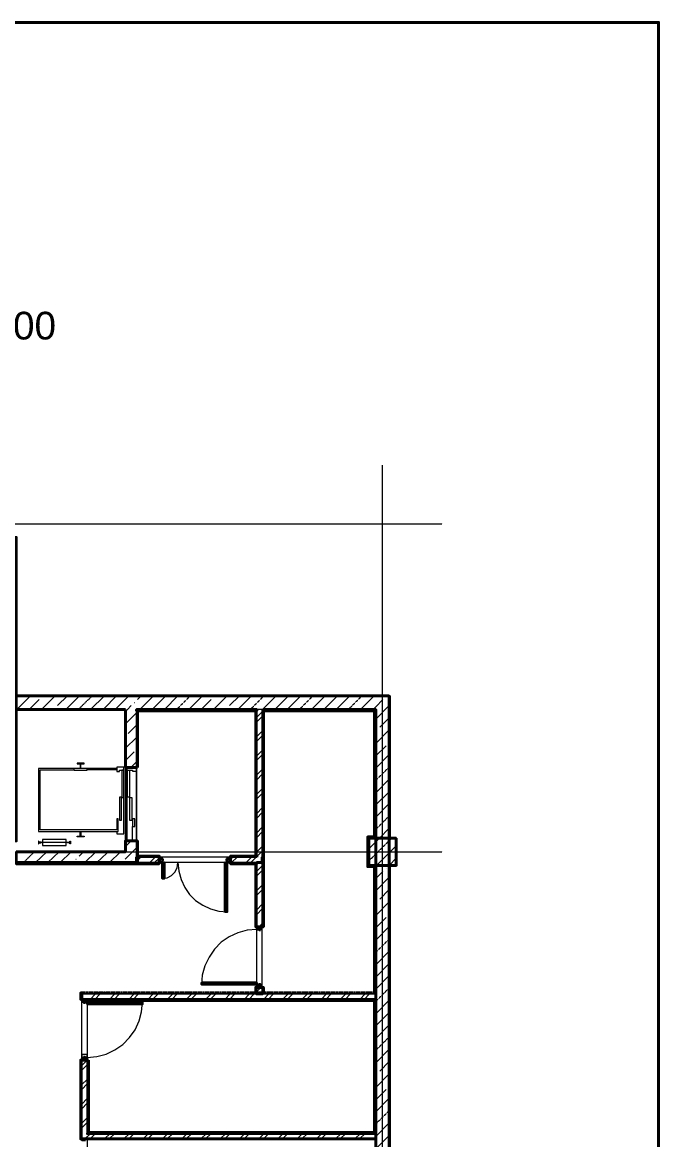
# Model space of a CAD drawing. Header units: millimetres. Extents: x -83618 to -12593, y -3271 to 55593.
# Drawn here: x -35859 to -24218, y 35159 to 55593 of the extents above; entities that cross this region are included whole.
import ezdxf

# ---------------------------------------------------------------- set-up
doc = ezdxf.new("R2010")
doc.units = ezdxf.units.MM
doc.linetypes.add('PDF_IMPORT', pattern=[1, 0.8, -0.2])
doc.layers.add('PDF _Геометрия', color=7, linetype='Continuous')
doc.layers.add('PDF _Текст', color=7, linetype='Continuous')
doc.layers.add('printme', color=5, linetype='Continuous', lineweight=40, plot=False)
doc.styles.add('PDF Arial', font='arial.ttf')

msp = doc.modelspace()

# ---------------------------------------------------------------- linework, layer by layer
at = {"layer": 'PDF _Геометрия', "linetype": 'PDF_IMPORT', "lineweight": 9, "ltscale": 0.786667}
msp.add_lwpolyline([(-29268.23496, 17656.98676), (-29268.23496, 47496.07923)], dxfattribs=at)
at = {"layer": 'PDF _Геометрия', "linetype": 'PDF_IMPORT', "lineweight": 9, "ltscale": 0.833333}
for points in [[(-55940.07311, 46424.80204), (-28175.78628, 46424.80204)], [(-55940.07311, 40424.80288), (-28175.78628, 40424.80288)]]:
    msp.add_lwpolyline(points, dxfattribs=at)
at = {"layer": 'PDF _Геометрия', "lineweight": 40}
for points in [[(-29145.44034, 43274.48491), (-29395.26387, 43274.48491), (-33769.2929, 43274.48491), (-36170.13942, 43274.48491), (-36170.13942, 43024.66137), (-36170.13942, 40623.81485), (-35971.12745, 40623.81485), (-35971.12745, 40644.98634), (-35971.12745, 46174.9785), (-36220.95098, 46174.9785), (-36242.12247, 46174.9785), (-36419.96295, 46174.9785), (-36419.96295, 46373.99047)], [(-35971.12745, 43024.66137), (-33972.53916, 43024.66137)], [(-33972.53916, 43024.66137), (-33972.53916, 41966.08707)], [(-33752.35571, 43003.48989), (-33769.2929, 43003.48989)], [(-33769.2929, 43003.48989), (-31588.62983, 43003.48989), (-31588.62983, 40344.35124), (-31571.69264, 40344.35124), (-32050.16823, 40344.35124), (-32050.16823, 40323.17975), (-32050.16823, 40225.79091), (-32050.16823, 40204.61943), (-31571.69264, 40204.61943), (-31571.69264, 40225.79091), (-31470.06951, 40225.79091), (-31448.89802, 40225.79091), (-31470.06951, 40225.79091), (-31571.69264, 40225.79091), (-31571.69264, 40204.61943), (-31588.62983, 40204.61943)], [(-33752.35571, 41966.08707), (-33752.35571, 43003.48989)], [(-31588.62983, 40204.61943), (-31588.62983, 39052.89059), (-31571.69264, 39052.89059), (-31470.06951, 39052.89059), (-31448.89802, 39052.89059), (-31448.89802, 40225.79091), (-31448.89802, 43024.66137), (-29395.26387, 43024.66137), (-29395.26387, 40695.79791), (-29518.05849, 40695.79791), (-29518.05849, 40674.62642), (-29395.26387, 40674.62642), (-29395.26387, 40695.79791), (-29416.43536, 40695.79791), (-29416.43536, 43024.66137), (-31448.89802, 43024.66137), (-31448.89802, 43003.48989), (-29416.43536, 43003.48989), (-29416.43536, 43024.66137), (-29395.26387, 43024.66137)], [(-33972.53916, 41966.08707), (-33769.2929, 41966.08707)], [(-33769.2929, 41966.08707), (-33752.35571, 41966.08707)], [(-34772.82134, 37841.88158), (-34789.75853, 37841.88158), (-34789.75853, 37723.32126), (-34772.82134, 37723.32126), (-34772.82134, 37841.88158), (-34772.82134, 37824.94439), (-34772.82134, 37723.32126), (-29395.26387, 37723.32126), (-29395.26387, 37824.94439), (-29395.26387, 37841.88158), (-29395.26387, 40174.97935), (-29416.43536, 40174.97935), (-29416.43536, 37841.88158), (-29395.26387, 37841.88158)], [(-31448.89802, 37841.88158), (-31448.89802, 37943.50472), (-31470.06951, 37943.50472), (-31571.69264, 37943.50472), (-31588.62983, 37943.50472), (-31588.62983, 37841.88158)], [(-31571.69264, 37841.88158), (-31571.69264, 37824.94439), (-31470.06951, 37824.94439), (-31470.06951, 37841.88158)]]:
    msp.add_lwpolyline(points, dxfattribs=at)
at = {"layer": 'PDF _Геометрия', "color": 49, "lineweight": 9, "true_color": 0x474747}
for points in [[(-35958.42456, 43024.66137), (-35708.60102, 43274.48491)], [(-35734.0068, 43024.66137), (-35551.93202, 43206.73615)], [(-35509.58905, 43024.66137), (-35259.76552, 43274.48491)], [(-35492.65186, 43261.78202), (-35492.65186, 43266.01631)], [(-35213.18825, 43096.64443), (-35035.34776, 43274.48491)], [(-35060.75355, 43024.66137), (-34810.93001, 43274.48491)], [(-34611.91804, 43024.66137), (-34357.86021, 43274.48491)], [(-34370.5631, 43037.36426), (-34133.44246, 43274.48491)], [(-34158.84824, 43024.66137), (-33909.0247, 43274.48491)], [(-33811.63587, 43151.69029), (-33807.40157, 43151.69029)], [(-33752.35571, 43206.73615), (-33684.60695, 43274.48491)], [(-33710.01274, 43024.66137), (-33460.1892, 43274.48491)], [(-33485.59498, 43024.66137), (-33248.47434, 43261.78202)], [(-33261.17723, 43024.66137), (-33011.35369, 43274.48491)], [(-32812.34173, 43024.66137), (-32562.51819, 43274.48491)], [(-32587.92397, 43024.66137), (-32405.84919, 43206.73615)], [(-32363.50622, 43024.66137), (-32113.68269, 43274.48491)], [(-32350.80333, 43261.78202), (-32346.56903, 43266.01631)], [(-32071.33971, 43096.64443), (-31889.26493, 43274.48491)], [(-31914.67072, 43024.66137), (-31664.84718, 43274.48491)], [(-31465.83521, 43024.66137), (-31216.01168, 43274.48491)], [(-31228.71457, 43037.36426), (-30991.59392, 43274.48491)], [(-31016.99971, 43024.66137), (-30767.17617, 43274.48491)], [(-30568.1642, 43024.66137), (-30318.34067, 43274.48491)], [(-30343.74645, 43024.66137), (-30106.62581, 43261.78202)], [(-30119.3287, 43024.66137), (-29869.50516, 43274.48491)], [(-29670.49319, 43024.66137), (-29420.66966, 43274.48491)], [(-29446.07544, 43024.66137), (-29395.26387, 43075.47294), (-29264.00066, 43206.73615)], [(-29204.7205, 43261.78202), (-29204.7205, 43266.01631)], [(-35268.23411, 43037.36426), (-35268.23411, 43041.59856)], [(-33972.53916, 42990.787), (-33934.43049, 43024.66137), (-33866.68173, 43096.64443)], [(-33972.53916, 42766.36924), (-33769.2929, 42965.38121)], [(-32126.38558, 43037.36426), (-32122.15128, 43041.59856)], [(-29395.26387, 42851.05519), (-29145.44034, 43100.87872)], [(-33921.7276, 42588.52876), (-33769.2929, 42740.96346)], [(-29319.04652, 42702.85478), (-29145.44034, 42876.46097)], [(-33972.53916, 42317.53374), (-33769.2929, 42516.54571)], [(-29395.26387, 42402.21968), (-29145.44034, 42652.04322)], [(-29374.09239, 42647.80892), (-29374.09239, 42647.80892)], [(-29395.26387, 42177.80193), (-29204.7205, 42364.11101)], [(-29149.67464, 42419.15687), (-29149.67464, 42423.39117)], [(-33972.53916, 42093.11599), (-33811.63587, 42254.01928)], [(-29395.26387, 41953.38418), (-29145.44034, 42203.20771)], [(-33875.15033, 41966.08707), (-33769.2929, 42067.7102)], [(-29395.26387, 41504.54867), (-29145.44034, 41754.37221)], [(-29395.26387, 41280.13092), (-29149.67464, 41521.48586)], [(-29395.26387, 41055.71317), (-29145.44034, 41305.5367)], [(-29518.05849, 40479.84875), (-29327.51512, 40674.62642), (-29145.44034, 40856.7012)], [(-33976.77346, 40289.30537), (-33972.53916, 40297.77397), (-33769.2929, 40496.78594)], [(-33972.53916, 40522.19172), (-33866.68173, 40623.81485)], [(-29395.26387, 40158.04216), (-29378.32668, 40174.97935), (-29018.41142, 40530.66031)], [(-35615.44648, 40225.79091), (-35412.20022, 40424.80288)], [(-35391.02873, 40225.79091), (-35187.78246, 40424.80288)], [(-35166.61098, 40225.79091), (-34963.36471, 40424.80288)], [(-34878.67877, 40289.30537), (-34874.44447, 40289.30537)], [(-34819.39861, 40344.35124), (-34738.94696, 40424.80288)], [(-34717.77547, 40225.79091), (-34514.52921, 40424.80288)], [(-34493.35772, 40225.79091), (-34315.51724, 40399.3971)], [(-34264.70567, 40225.79091), (-34065.6937, 40424.80288)], [(-33815.87017, 40225.79091), (-33769.2929, 40272.36818)], [(-29149.67464, 40174.97935), (-29018.41142, 40306.24256)], [(-34942.19322, 40225.79091), (-34933.72463, 40230.02521)], [(-34036.05362, 40230.02521), (-34031.81932, 40234.25951)], [(-29395.26387, 39933.62441), (-29264.00066, 40064.88762)], [(-29204.7205, 40119.93348), (-29204.7205, 40119.93348)], [(-29395.26387, 39709.20665), (-29145.44034, 39959.03019)], [(-29319.04652, 39556.77195), (-29145.44034, 39734.61244)], [(-29395.26387, 39256.13685), (-29145.44034, 39505.96039)], [(-29374.09239, 39501.72609), (-29374.09239, 39505.96039)], [(-29149.67464, 39277.30834), (-29149.67464, 39281.54264)], [(-29395.26387, 39031.7191), (-29204.7205, 39222.26247)], [(-29395.26387, 38807.30135), (-29145.44034, 39057.12488)], [(-29395.26387, 38358.46584), (-29145.44034, 38608.28938)], [(-29395.26387, 38134.04809), (-29149.67464, 38379.63733)], [(-29395.26387, 37909.63034), (-29145.44034, 38159.45387)], [(-29395.26387, 37460.79483), (-29145.44034, 37710.61837)], [(-29374.09239, 37257.54857), (-29145.44034, 37486.20062)], [(-29395.26387, 37011.95933), (-29145.44034, 37261.78286)], [(-29395.26387, 36563.12382), (-29145.44034, 36812.94736)], [(-29319.04652, 36414.92342), (-29145.44034, 36588.52961)], [(-29395.26387, 36114.28832), (-29145.44034, 36364.11185)], [(-29374.09239, 36359.87756), (-29374.09239, 36359.87756)], [(-29395.26387, 35889.87057), (-29204.7205, 36076.17964)], [(-29149.67464, 36135.4598), (-29149.67464, 36135.4598)], [(-29395.26387, 35665.45281), (-29145.44034, 35915.27635)], [(-29395.26387, 35216.61731), (-29145.44034, 35466.44084)], [(-29395.26387, 34992.19956), (-29149.67464, 35233.5545)]]:
    msp.add_lwpolyline(points, dxfattribs=at)
at = {"layer": 'PDF _Геометрия', "color": 49, "linetype": 'PDF_IMPORT', "lineweight": 9, "ltscale": 0.070711, "true_color": 0x474747}
for points in [[(-34836.33579, 43024.66137), (-34582.27796, 43274.48491)], [(-31690.25296, 43024.66137), (-31440.42943, 43274.48491)]]:
    msp.add_lwpolyline(points, dxfattribs=at)
at = {"layer": 'PDF _Геометрия', "color": 49, "linetype": 'PDF_IMPORT', "lineweight": 9, "ltscale": 0.069542, "true_color": 0x474747}
msp.add_lwpolyline([(-33036.75948, 43024.66137), (-32786.93594, 43274.48491)], dxfattribs=at)
at = {"layer": 'PDF _Геометрия', "color": 49, "linetype": 'PDF_IMPORT', "lineweight": 9, "ltscale": 0.040069, "true_color": 0x474747}
msp.add_lwpolyline([(-30792.58195, 43024.66137), (-30542.75842, 43274.48491)], dxfattribs=at)
at = {"layer": 'PDF _Геометрия', "color": 49, "linetype": 'PDF_IMPORT', "lineweight": 9, "ltscale": 0.068354, "true_color": 0x474747}
msp.add_lwpolyline([(-29894.91094, 43024.66137), (-29645.08741, 43274.48491)], dxfattribs=at)
at = {"layer": 'PDF _Геометрия', "linetype": 'PDF_IMPORT', "lineweight": 40, "ltscale": 2.56}
for points in [[(-29145.44034, 43274.48491), (-29145.44034, 29872.93422)], [(-29395.26387, 29872.93422), (-29395.26387, 43024.66137)]]:
    msp.add_lwpolyline(points, dxfattribs=at)
at = {"layer": 'PDF _Геометрия', "lineweight": 18}
for points in [[(-29145.44034, 43274.48491), (-29128.50315, 43274.48491), (-29128.50315, 40674.62642), (-29128.50315, 43274.48491)], [(-31571.69264, 43003.48989), (-31571.69264, 40344.35124)], [(-34857.50728, 42046.53872), (-34857.50728, 42033.83582), (-34802.46142, 42033.83582), (-34802.46142, 41966.08707), (-34789.75853, 41966.08707), (-34789.75853, 42029.60153), (-34730.47836, 42033.83582), (-34730.47836, 42046.53872)], [(-33934.43049, 41915.2755), (-33900.55611, 41915.2755), (-33900.55611, 41424.09703), (-33934.43049, 41424.09703)], [(-34082.63089, 41424.09703), (-34082.63089, 41000.6673), (-34044.52222, 41000.6673), (-34044.52222, 41424.09703)], [(-33892.08752, 41419.86273), (-33858.21314, 41419.86273), (-33858.21314, 40996.43301), (-33892.08752, 40996.43301)], [(-33798.93298, 40886.34128), (-33798.93298, 41026.07309), (-33845.51025, 41026.07309), (-33845.51025, 40886.34128)], [(-34857.50728, 40700.0322), (-34857.50728, 40712.73509), (-34802.46142, 40716.96939), (-34802.46142, 40780.48385), (-34789.75853, 40780.48385), (-34789.75853, 40716.96939), (-34730.47836, 40712.73509), (-34730.47836, 40700.0322)], [(-29018.41142, 40670.39212), (-29005.70853, 40670.39212), (-29005.70853, 40170.74505), (-29128.50315, 40170.74505), (-29128.50315, 33671.09883), (-29128.50315, 40170.74505), (-29005.70853, 40170.74505), (-29005.70853, 40670.39212)], [(-35560.40062, 40568.76899), (-35556.16632, 40568.76899), (-35556.16632, 40589.94047), (-35513.82335, 40589.94047), (-35513.82335, 40598.40907), (-35556.16632, 40598.40907), (-35556.16632, 40619.58056), (-35560.40062, 40619.58056)], [(-35056.51925, 40649.22064), (-35492.65186, 40649.22064), (-35492.65186, 40539.12891), (-35056.51925, 40539.12891)], [(-34980.3019, 40568.76899), (-34988.77049, 40568.76899), (-34988.77049, 40589.94047), (-35031.11347, 40589.94047), (-35031.11347, 40598.40907), (-34988.77049, 40598.40907), (-34988.77049, 40619.58056), (-34980.3019, 40619.58056)], [(-31571.69264, 40323.17975), (-32050.16823, 40323.17975), (-32050.16823, 40293.53967), (-32050.16823, 40323.17975)], [(-33769.2929, 40225.79091), (-33358.56607, 40225.79091)], [(-32050.16823, 40225.79091), (-31571.69264, 40225.79091)], [(-31571.69264, 40204.61943), (-31571.69264, 39052.89059)], [(-29395.26387, 37824.94439), (-34772.82134, 37824.94439)], [(-31571.69264, 37943.50472), (-31571.69264, 37841.88158)], [(-31470.06951, 37841.88158), (-31470.06951, 37943.50472), (-31499.70959, 37943.50472), (-31470.06951, 37943.50472)], [(-34671.1982, 35271.66317), (-34671.1982, 36613.93539)]]:
    msp.add_lwpolyline(points, close=True, dxfattribs=at)
for points in [[(-33972.53916, 41966.08707), (-33972.53916, 40623.81485), (-33972.53916, 41966.08707), (-33769.2929, 41966.08707), (-33769.2929, 43003.48989), (-33769.2929, 41966.08707)], [(-33328.92599, 43003.48989), (-33375.50326, 43003.48989), (-33527.93796, 43003.48989)], [(-31470.06951, 43024.66137), (-31470.06951, 40323.17975), (-31470.06951, 43024.66137), (-31448.89802, 43024.66137), (-31470.06951, 43024.66137), (-31571.69264, 43024.66137)], [(-29784.81922, 43024.66137), (-29734.00765, 43024.66137), (-29585.80725, 43024.66137)], [(-33769.2929, 42397.98539), (-33769.2929, 42448.79695), (-33769.2929, 42601.23165)], [(-31571.69264, 42397.98539), (-31571.69264, 42448.79695), (-31571.69264, 42601.23165)], [(-31470.06951, 42397.98539), (-31470.06951, 42448.79695), (-31470.06951, 42601.23165)], [(-29395.26387, 42397.98539), (-29395.26387, 42448.79695), (-29395.26387, 42601.23165)], [(-34129.20816, 41949.14988), (-35560.40062, 41949.14988), (-35560.40062, 40797.42104), (-34103.80238, 40797.42104), (-34103.80238, 41026.07309), (-34129.20816, 41026.07309), (-34129.20816, 40822.82682), (-35530.76054, 40822.82682), (-35530.76054, 41923.7441), (-34912.55314, 41923.7441)], [(-34679.6668, 41949.14988), (-34679.6668, 41911.04121), (-34912.55314, 41911.04121), (-34912.55314, 41949.14988)], [(-34129.20816, 41923.7441), (-34679.6668, 41923.7441)], [(-34129.20816, 40797.42104), (-34129.20816, 40750.84377), (-34002.17924, 40750.84377), (-34002.17924, 41419.86273), (-34002.17924, 41915.2755), (-34002.17924, 41974.55566), (-34129.20816, 41974.55566), (-34129.20816, 41889.86972), (-34082.63089, 41889.86972), (-34082.63089, 41915.2755), (-34002.17924, 41915.2755), (-34036.05362, 41915.2755), (-34036.05362, 41419.86273), (-34002.17924, 41419.86273)], [(-33769.2929, 40623.81485), (-33769.2929, 41966.08707), (-33769.2929, 40623.81485), (-33769.2929, 40225.79091), (-33769.2929, 40623.81485), (-33972.53916, 40623.81485)], [(-33947.13338, 41915.2755), (-33845.51025, 41915.2755), (-33845.51025, 41898.33831), (-33773.52719, 41898.33831), (-33773.52719, 41966.08707), (-33947.13338, 41966.08707), (-33947.13338, 41915.2755), (-33947.13338, 40623.81485), (-33845.51025, 40623.81485), (-33845.51025, 40886.34128)], [(-34980.3019, 40594.17477), (-35560.40062, 40594.17477)], [(-32050.16823, 40323.17975), (-33358.56607, 40323.17975), (-33752.35571, 40323.17975), (-33358.56607, 40323.17975), (-33358.56607, 40293.53967), (-33358.56607, 40323.17975)], [(-33328.92599, 40344.35124), (-33375.50326, 40344.35124), (-33527.93796, 40344.35124)], [(-34319.75153, 40204.61943), (-34370.5631, 40204.61943), (-34522.9978, 40204.61943)], [(-33299.28591, 39933.62441), (-33210.36566, 39950.5616), (-33129.91402, 39988.67027), (-33066.39956, 40052.18473), (-33024.05659, 40132.63638), (-33011.35369, 40225.79091), (-32998.6508, 40069.12192), (-32956.30783, 39916.68722), (-32888.55908, 39772.72111), (-32799.63883, 39645.6922), (-32689.54711, 39535.60047), (-32558.28389, 39446.68023), (-32418.55208, 39378.93147), (-32266.11739, 39336.5885), (-32109.44839, 39323.88561)], [(-32109.44839, 40225.79091), (-33261.17723, 40225.79091)], [(-31470.06951, 37943.50472), (-31470.06951, 39052.89059), (-31470.06951, 40225.79091), (-31470.06951, 39052.89059), (-31499.70959, 39052.89059), (-31470.06951, 39052.89059)], [(-31588.62983, 39505.96039), (-31588.62983, 39556.77195), (-31588.62983, 39709.20665)], [(-31571.69264, 37994.31628), (-31571.69264, 39002.07902), (-31745.29883, 38989.37613), (-31914.67072, 38942.79886), (-32075.57401, 38870.81581), (-32219.54012, 38769.19267), (-32342.33473, 38642.16376), (-32443.95787, 38498.19765), (-32520.17522, 38337.29436), (-32566.75249, 38167.92247), (-32579.45538, 37994.31628)], [(-29395.26387, 38405.04311), (-29395.26387, 38455.85468), (-29395.26387, 38604.05508)], [(-34319.75153, 37841.88158), (-34370.5631, 37841.88158), (-34522.9978, 37841.88158)], [(-29784.81922, 37824.94439), (-29734.00765, 37824.94439), (-29585.80725, 37824.94439)], [(-34671.1982, 36664.74696), (-34671.1982, 36715.55852), (-34772.82134, 36715.55852), (-34772.82134, 36613.93539), (-34772.82134, 37723.32126), (-34738.94696, 37723.32126), (-34772.82134, 37723.32126)], [(-34671.1982, 37672.50969), (-34671.1982, 36664.74696), (-34493.35772, 36677.44985), (-34323.98583, 36724.02712), (-34167.31683, 36800.24447), (-34023.35073, 36901.8676), (-33896.32181, 37024.66222), (-33794.69868, 37168.62833), (-33722.71563, 37329.53162), (-33676.13836, 37498.90351), (-33659.20117, 37672.50969)], [(-29687.43038, 37723.32126), (-29734.00765, 37723.32126), (-29886.44235, 37723.32126)], [(-34738.94696, 36613.93539), (-34772.82134, 36613.93539), (-34772.82134, 35174.27434), (-34772.82134, 36613.93539)], [(-34772.82134, 36021.13378), (-34772.82134, 36071.94535), (-34772.82134, 36224.38005)], [(-29395.26387, 35153.10285), (-29395.26387, 35174.27434), (-34700.83828, 35174.27434), (-34671.1982, 35174.27434), (-34671.1982, 34162.2773), (-34671.1982, 32472.79271), (-34671.1982, 34162.2773), (-34700.83828, 34162.2773), (-34671.1982, 34162.2773)], [(-29687.43038, 35271.66317), (-29734.00765, 35271.66317), (-29886.44235, 35271.66317)], [(-29687.43038, 35174.27434), (-29734.00765, 35174.27434), (-29886.44235, 35174.27434)]]:
    msp.add_lwpolyline(points, dxfattribs=at)
at = {"layer": 'PDF _Геометрия', "lineweight": 40}
for points in [[(-33769.2929, 43024.66137), (-31571.69264, 43024.66137), (-33769.2929, 43024.66137), (-33769.2929, 43003.48989)], [(-31571.69264, 43024.66137), (-31571.69264, 43003.48989)], [(-29518.05849, 40174.97935), (-29518.05849, 40695.79791), (-29539.22998, 40695.79791), (-29539.22998, 40174.97935)], [(-29018.41142, 40674.62642), (-29018.41142, 40174.97935), (-29518.05849, 40174.97935), (-29518.05849, 40674.62642)], [(-29018.41142, 40674.62642), (-29518.05849, 40674.62642), (-29518.05849, 40174.97935), (-29018.41142, 40174.97935)], [(-35971.12745, 40424.80288), (-35971.12745, 40225.79091), (-35971.12745, 40204.61943), (-33769.2929, 40204.61943), (-33769.2929, 40225.79091), (-33769.2929, 40204.61943), (-33358.56607, 40204.61943), (-33358.56607, 40225.79091), (-33358.56607, 40323.17975), (-33358.56607, 40344.35124), (-33752.35571, 40344.35124), (-33752.35571, 40323.17975), (-33769.2929, 40323.17975), (-33769.2929, 40225.79091), (-35971.12745, 40225.79091), (-33972.53916, 40225.79091), (-33769.2929, 40225.79091), (-33752.35571, 40225.79091), (-33752.35571, 40623.81485), (-33769.2929, 40623.81485), (-33972.53916, 40623.81485), (-33972.53916, 40424.80288)], [(-31571.69264, 40323.17975), (-31571.69264, 40344.35124)], [(-31470.06951, 40225.79091), (-31470.06951, 40323.17975)], [(-29416.43536, 40174.97935), (-29539.22998, 40174.97935), (-29539.22998, 40153.80786), (-29416.43536, 40153.80786)], [(-29395.26387, 37723.32126), (-34671.1982, 37723.32126), (-34671.1982, 37702.14977), (-29395.26387, 37702.14977)], [(-29395.26387, 35292.83466), (-29395.26387, 37702.14977), (-29416.43536, 37702.14977), (-29416.43536, 35292.83466)], [(-34650.02672, 36613.93539), (-34671.1982, 36613.93539), (-34772.82134, 36613.93539), (-34789.75853, 36613.93539), (-34789.75853, 35174.27434), (-34772.82134, 35174.27434), (-34671.1982, 35174.27434), (-29395.26387, 35174.27434), (-29395.26387, 35271.66317), (-34671.1982, 35271.66317), (-34650.02672, 35271.66317)], [(-34650.02672, 35271.66317), (-29395.26387, 35271.66317), (-29395.26387, 35292.83466), (-34650.02672, 35292.83466)]]:
    msp.add_lwpolyline(points, close=True, dxfattribs=at)
at = {"layer": 'PDF _Геометрия', "lineweight": 9}
for points in [[(-33599.92101, 43003.48989), (-33612.6239, 43024.66137)], [(-33557.57804, 43024.66137), (-33566.04663, 43007.72418)], [(-33142.61691, 43024.66137), (-33142.61691, 43024.66137)], [(-32736.12438, 43024.66137), (-32748.82727, 43007.72418)], [(-32549.8153, 43011.95848), (-32554.0496, 43024.66137)], [(-32503.23803, 43020.42708), (-32511.70662, 43003.48989)], [(-32427.02068, 43003.48989), (-32427.02068, 43003.48989)], [(-32189.90004, 43003.48989), (-32198.36863, 43020.42708)], [(-31605.56702, 43003.48989), (-31605.56702, 43007.72418)], [(-31571.69264, 42884.92957), (-31470.06951, 42986.5527)], [(-31093.21706, 43024.66137), (-31105.91995, 43003.48989)], [(-30741.77039, 43024.66137), (-30741.77039, 43020.42708)], [(-29920.31673, 43024.66137), (-29924.55103, 43020.42708)], [(-29725.53906, 43003.48989), (-29738.24195, 43024.66137)], [(-29687.43038, 43024.66137), (-29695.89898, 43003.48989)], [(-29416.43536, 42973.84981), (-29395.26387, 42973.84981)], [(-33769.2929, 42893.39816), (-33769.2929, 42893.39816)], [(-33769.2929, 42872.22667), (-33752.35571, 42872.22667)], [(-31571.69264, 42800.24362), (-31470.06951, 42897.63246)], [(-33769.2929, 42668.98041), (-33752.35571, 42668.98041)], [(-31571.69264, 42533.4829), (-31470.06951, 42630.87173)], [(-31571.69264, 42448.79695), (-31470.06951, 42546.18579)], [(-29416.43536, 42567.35727), (-29395.26387, 42567.35727)], [(-33769.2929, 42364.11101), (-33752.35571, 42364.11101)], [(-31461.60091, 42351.40812), (-31470.06951, 42364.11101)], [(-31571.69264, 42182.03623), (-31470.06951, 42279.42506)], [(-31571.69264, 42097.35028), (-31470.06951, 42194.73912)], [(-31461.60091, 42186.27052), (-31470.06951, 42169.33334)], [(-29416.43536, 42160.86474), (-29395.26387, 42160.86474)], [(-33752.35571, 42080.41309), (-33760.8243, 42063.47591)], [(-31571.69264, 41830.58956), (-31470.06951, 41927.97839)], [(-31575.92694, 41784.01229), (-31588.62983, 41758.60651)], [(-31571.69264, 41741.66932), (-31470.06951, 41843.29245)], [(-31448.89802, 41796.71518), (-31453.13232, 41788.24659)], [(-29416.43536, 41855.99534), (-29395.26387, 41855.99534)], [(-31571.69264, 41474.90859), (-31470.06951, 41576.53173)], [(-31571.69264, 41390.22265), (-31470.06951, 41491.84578)], [(-31453.13232, 41593.46891), (-31470.06951, 41563.82883)], [(-31584.39553, 41339.41108), (-31588.62983, 41352.11397)], [(-29407.96677, 41470.6743), (-29416.43536, 41462.2057)], [(-29416.43536, 41449.50281), (-29395.26387, 41449.50281)], [(-29403.73247, 41428.33132), (-29416.43536, 41445.26851)], [(-31571.69264, 41182.74208), (-31584.39553, 41161.5706)], [(-31571.69264, 41123.46192), (-31470.06951, 41225.08506)], [(-31571.69264, 41038.77598), (-31470.06951, 41140.39911)], [(-29395.26387, 41089.58755), (-29403.73247, 41076.88465)], [(-31571.69264, 40911.74706), (-31571.69264, 40915.98136)], [(-31571.69264, 40772.01525), (-31470.06951, 40873.63839)], [(-29416.43536, 41043.01028), (-29395.26387, 41043.01028)], [(-29399.49817, 40877.87269), (-29416.43536, 40852.4669)], [(-31571.69264, 40687.32931), (-31470.06951, 40788.95244)], [(-31453.13232, 40772.01525), (-31470.06951, 40746.60947)], [(-29505.3556, 40695.79791), (-29518.05849, 40674.62642)], [(-29416.43536, 40738.14088), (-29395.26387, 40738.14088)], [(-31571.69264, 40420.56859), (-31470.06951, 40522.19172)], [(-31448.89802, 40501.02023), (-31457.36662, 40513.72312)], [(-29518.05849, 40467.14586), (-29530.76138, 40445.97437)], [(-33769.2929, 40433.27148), (-33752.35571, 40433.27148)], [(-33769.2929, 40246.9624), (-33693.07555, 40323.17975)], [(-33527.93796, 40225.79091), (-33426.31482, 40323.17975)], [(-33443.25201, 40225.79091), (-33358.56607, 40306.24256)], [(-32050.16823, 40293.53967), (-32016.29385, 40323.17975)], [(-32033.23104, 40225.79091), (-31931.60791, 40323.17975)], [(-31957.01369, 40331.64834), (-31923.13931, 40331.64834)], [(-31766.47031, 40225.79091), (-31664.84718, 40323.17975)], [(-31681.78437, 40225.79091), (-31580.16124, 40323.17975)], [(-31652.14429, 40331.64834), (-31618.26991, 40331.64834)], [(-31571.69264, 40369.75702), (-31584.39553, 40344.35124), (-31588.62983, 40340.11694)], [(-31571.69264, 40335.88264), (-31470.06951, 40433.27148)], [(-35856.80142, 40204.61943), (-35856.80142, 40204.61943)], [(-35407.96592, 40225.79091), (-35420.66881, 40208.85373)], [(-34586.51226, 40225.79091), (-34599.21515, 40204.61943)], [(-34565.34077, 40204.61943), (-34573.80937, 40225.79091)], [(-34357.86021, 40217.32232), (-34366.3288, 40204.61943)], [(-33536.40655, 40217.32232), (-33544.87514, 40204.61943)], [(-33519.46936, 40221.55662), (-33519.46936, 40225.79091)], [(-31982.41947, 40204.61943), (-31986.65377, 40208.85373)], [(-31897.73353, 40208.85373), (-31901.96782, 40204.61943)], [(-31770.70461, 40225.79091), (-31774.93891, 40217.32232)], [(-31749.53312, 40204.61943), (-31758.00172, 40221.55662)], [(-31571.69264, 40069.12192), (-31470.06951, 40166.51075)], [(-31571.69264, 39984.43597), (-31470.06951, 40081.82481)], [(-31465.83521, 40119.93348), (-31470.06951, 40128.40208)], [(-29403.73247, 40056.41903), (-29416.43536, 40039.48184)], [(-31448.89802, 39891.28143), (-31465.83521, 39920.92151)], [(-29416.43536, 39925.15581), (-29395.26387, 39925.15581)], [(-31571.69264, 39717.67525), (-31470.06951, 39815.06408)], [(-31571.69264, 39628.75501), (-31470.06951, 39730.37814)], [(-31571.69264, 39361.99428), (-31470.06951, 39463.61742)], [(-29416.43536, 39620.28641), (-29395.26387, 39620.28641)], [(-31588.62983, 39323.88561), (-31588.62983, 39319.65131)], [(-31571.69264, 39277.30834), (-31470.06951, 39378.93147)], [(-31448.89802, 39357.75999), (-31465.83521, 39332.3542)], [(-31529.34967, 39052.89059), (-31470.06951, 39112.17075)], [(-29416.43536, 39213.79388), (-29395.26387, 39213.79388)], [(-29395.26387, 38972.43894), (-29407.96677, 38997.84472)], [(-29416.43536, 38807.30135), (-29395.26387, 38807.30135)], [(-29395.26387, 38646.39805), (-29412.20106, 38616.75797)], [(-29395.26387, 38769.19267), (-29395.26387, 38769.19267)], [(-29416.43536, 38502.43195), (-29395.26387, 38502.43195)], [(-29403.73247, 38375.40303), (-29416.43536, 38400.80881)], [(-29416.43536, 38095.93942), (-29395.26387, 38095.93942)], [(-34620.38664, 37723.32126), (-34518.7635, 37824.94439)], [(-34552.63788, 37841.88158), (-34561.10648, 37833.41299)], [(-34531.46639, 37723.32126), (-34434.07756, 37824.94439)], [(-34264.70567, 37723.32126), (-34167.31683, 37824.94439)], [(-34180.01973, 37723.32126), (-34082.63089, 37824.94439)], [(-33913.259, 37723.32126), (-33815.87017, 37824.94439)], [(-33828.57306, 37723.32126), (-33731.18422, 37824.94439)], [(-33786.23009, 37841.88158), (-33786.23009, 37841.88158)], [(-33561.81233, 37723.32126), (-33464.4235, 37824.94439)], [(-33477.12639, 37723.32126), (-33375.50326, 37824.94439)], [(-33269.64582, 37833.41299), (-33273.88012, 37824.94439)], [(-33210.36566, 37723.32126), (-33108.74253, 37824.94439)], [(-33146.85121, 37841.88158), (-33146.85121, 37841.88158)], [(-33125.67972, 37723.32126), (-33024.05659, 37824.94439)], [(-32858.919, 37723.32126), (-32757.29586, 37824.94439)], [(-32774.23305, 37723.32126), (-32672.60992, 37824.94439)], [(-32507.47233, 37723.32126), (-32405.84919, 37824.94439)], [(-32452.42646, 37829.17869), (-32452.42646, 37824.94439)], [(-32422.78638, 37723.32126), (-32321.16325, 37824.94439)], [(-32371.97482, 37833.41299), (-32380.44341, 37841.88158)], [(-32249.1802, 37824.94439), (-32253.41449, 37824.94439)], [(-32156.02566, 37723.32126), (-32054.40252, 37824.94439)], [(-32067.10542, 37723.32126), (-31969.71658, 37824.94439)], [(-31800.34469, 37723.32126), (-31702.95586, 37824.94439)], [(-31715.65875, 37723.32126), (-31618.26991, 37824.94439)], [(-31571.69264, 37871.52166), (-31495.47529, 37943.50472)], [(-31448.89802, 37723.32126), (-31351.50919, 37824.94439)], [(-31364.21208, 37723.32126), (-31262.58895, 37824.94439)], [(-31194.84019, 37824.94439), (-31207.54308, 37841.88158)], [(-31097.45135, 37723.32126), (-30995.82822, 37824.94439)], [(-31012.76541, 37723.32126), (-30911.14228, 37824.94439)], [(-30961.95384, 37829.17869), (-30970.42244, 37841.88158)], [(-30746.00469, 37723.32126), (-30644.38155, 37824.94439)], [(-30661.31874, 37723.32126), (-30559.69561, 37824.94439)], [(-30445.36958, 37841.88158), (-30458.07247, 37824.94439)], [(-30394.55802, 37723.32126), (-30292.93488, 37824.94439)], [(-30373.38653, 37824.94439), (-30386.08942, 37841.88158)], [(-30309.87207, 37723.32126), (-30208.24894, 37824.94439)], [(-30043.11135, 37723.32126), (-29941.48821, 37824.94439)], [(-29954.19111, 37723.32126), (-29856.80227, 37824.94439)], [(-29784.81922, 37824.94439), (-29793.28781, 37837.64729)], [(-29687.43038, 37723.32126), (-29590.04155, 37824.94439)], [(-29628.15022, 37841.88158), (-29636.61881, 37824.94439)], [(-29602.74444, 37723.32126), (-29505.3556, 37824.94439)], [(-29399.49817, 37829.17869), (-29403.73247, 37824.94439)], [(-34506.06061, 37723.32126), (-34518.7635, 37702.14977)], [(-34417.14037, 37710.61837), (-34421.37467, 37723.32126)], [(-33688.84125, 37719.08696), (-33697.30984, 37702.14977)], [(-33460.1892, 37706.38407), (-33460.1892, 37702.14977)], [(-33002.8851, 37706.38407), (-33015.58799, 37723.32126)], [(-32050.16823, 37714.85267), (-32054.40252, 37702.14977)], [(-31957.01369, 37723.32126), (-31957.01369, 37723.32126)], [(-31923.13931, 37723.32126), (-31927.37361, 37719.08696)], [(-31829.98477, 37702.14977), (-31834.21907, 37714.85267)], [(-31690.25296, 37723.32126), (-31698.72156, 37706.38407)], [(-31597.09843, 37702.14977), (-31605.56702, 37723.32126)], [(-31008.53111, 37702.14977), (-31016.99971, 37719.08696)], [(-30868.7993, 37723.32126), (-30881.5022, 37702.14977)], [(-30635.91296, 37719.08696), (-30644.38155, 37702.14977)], [(-30419.9638, 37702.14977), (-30424.1981, 37706.38407)], [(-29416.43536, 37689.44688), (-29395.26387, 37689.44688)], [(-29416.43536, 37384.57748), (-29395.26387, 37384.57748)], [(-29416.43536, 36978.08495), (-29395.26387, 36978.08495)], [(-34772.82134, 36516.54655), (-34671.1982, 36613.93539)], [(-29395.26387, 36736.73001), (-29412.20106, 36766.37009)], [(-34789.75853, 36469.96928), (-34772.82134, 36469.96928)], [(-34772.82134, 36431.86061), (-34671.1982, 36529.24945)], [(-29416.43536, 36571.59242), (-29395.26387, 36571.59242)], [(-34785.52423, 36321.76888), (-34789.75853, 36330.23748)], [(-34789.75853, 36266.72302), (-34772.82134, 36266.72302)], [(-34772.82134, 36165.09989), (-34671.1982, 36262.48872)], [(-34772.82134, 36076.17964), (-34671.1982, 36177.80278)], [(-34671.1982, 36368.34615), (-34666.96391, 36368.34615)], [(-34650.02672, 36287.8945), (-34666.96391, 36313.30029)], [(-29416.43536, 36266.72302), (-29395.26387, 36266.72302)], [(-34671.1982, 36063.47675), (-34666.96391, 36063.47675)], [(-34654.26101, 36046.53956), (-34671.1982, 36021.13378)], [(-34789.75853, 35961.85362), (-34772.82134, 35961.85362)], [(-34772.82134, 35809.41892), (-34671.1982, 35911.04205)], [(-34772.82134, 35724.73298), (-34671.1982, 35826.35611)], [(-29416.43536, 35860.23049), (-29395.26387, 35860.23049)], [(-34772.82134, 35640.04703), (-34785.52423, 35614.64125)], [(-34772.82134, 35457.97225), (-34671.1982, 35559.59538)], [(-34671.1982, 35656.98422), (-34666.96391, 35656.98422)], [(-29399.49817, 35597.70406), (-29416.43536, 35568.06398)], [(-29416.43536, 35551.12679), (-29416.43536, 35555.36109)], [(-34789.75853, 35352.11482), (-34772.82134, 35352.11482)], [(-34772.82134, 35373.28631), (-34671.1982, 35474.90944)], [(-29416.43536, 35453.73795), (-29395.26387, 35453.73795)], [(-34772.82134, 35280.13177), (-34785.52423, 35305.53755)], [(-34705.07258, 35174.27434), (-34671.1982, 35208.14871), (-34603.44945, 35271.66317)], [(-34620.38664, 35174.27434), (-34518.7635, 35271.66317)], [(-34544.16929, 35288.60036), (-34544.16929, 35292.83466)], [(-34417.14037, 35271.66317), (-34421.37467, 35284.36606)], [(-34383.26599, 35292.83466), (-34395.96888, 35275.89747)], [(-34353.62591, 35174.27434), (-34252.00278, 35271.66317)], [(-34268.93997, 35174.27434), (-34167.31683, 35271.66317)], [(-34150.37965, 35288.60036), (-34163.08254, 35271.66317)], [(-34002.17924, 35174.27434), (-33900.55611, 35271.66317)], [(-33951.36768, 35280.13177), (-33959.83627, 35292.83466)], [(-33913.259, 35174.27434), (-33815.87017, 35271.66317)], [(-33646.49828, 35174.27434), (-33549.10944, 35271.66317)], [(-33561.81233, 35174.27434), (-33464.4235, 35271.66317)], [(-33358.56607, 35271.66317), (-33371.26896, 35292.83466)], [(-33295.05161, 35174.27434), (-33197.66277, 35271.66317)], [(-33210.36566, 35174.27434), (-33108.74253, 35271.66317)], [(-33007.1194, 35271.66317), (-33011.35369, 35275.89747)], [(-32943.60494, 35174.27434), (-32841.98181, 35271.66317)], [(-32858.919, 35174.27434), (-32757.29586, 35271.66317)], [(-32740.35867, 35292.83466), (-32753.06156, 35271.66317)], [(-32592.15827, 35174.27434), (-32490.53514, 35271.66317)], [(-32507.47233, 35174.27434), (-32405.84919, 35271.66317)], [(-32388.912, 35292.83466), (-32388.912, 35288.60036)], [(-32240.7116, 35174.27434), (-32139.08847, 35271.66317)], [(-32156.02566, 35174.27434), (-32054.40252, 35271.66317)], [(-31889.26493, 35174.27434), (-31787.6418, 35271.66317)], [(-31800.34469, 35174.27434), (-31702.95586, 35271.66317)], [(-31567.45834, 35292.83466), (-31571.69264, 35288.60036)], [(-31533.58397, 35174.27434), (-31436.19513, 35271.66317)], [(-31448.89802, 35174.27434), (-31351.50919, 35271.66317)], [(-31334.572, 35292.83466), (-31343.04059, 35271.66317)], [(-31182.1373, 35174.27434), (-31084.74846, 35271.66317)], [(-31097.45135, 35174.27434), (-31000.06252, 35271.66317)], [(-30830.69063, 35174.27434), (-30733.30179, 35271.66317)], [(-30746.00469, 35174.27434), (-30644.38155, 35271.66317)], [(-30542.75842, 35271.66317), (-30551.22701, 35288.60036)], [(-30479.24396, 35174.27434), (-30377.62083, 35271.66317)], [(-30394.55802, 35174.27434), (-30292.93488, 35271.66317)], [(-30127.79729, 35174.27434), (-30026.17416, 35271.66317)], [(-30043.11135, 35174.27434), (-29941.48821, 35271.66317)], [(-29924.55103, 35292.83466), (-29933.01962, 35280.13177)], [(-29776.35062, 35174.27434), (-29674.72749, 35271.66317)], [(-29691.66468, 35174.27434), (-29590.04155, 35271.66317)], [(-29488.41841, 35275.89747), (-29501.1213, 35292.83466)], [(-29424.90395, 35174.27434), (-29395.26387, 35199.68012)]]:
    msp.add_lwpolyline(points, dxfattribs=at)
at = {"layer": 'PDF _Геометрия', "linetype": 'PDF_IMPORT', "lineweight": 9}
msp.add_lwpolyline([(-31448.89802, 42059.24161), (-31448.89802, 40230.02521)], dxfattribs=at)
at = {"layer": 'PDF _Геометрия', "color": 49, "linetype": 'PDF_IMPORT', "lineweight": 9, "ltscale": 0.065997, "true_color": 0x474747}
for points in [[(-29395.26387, 41728.96643), (-29145.44034, 41978.78996)], [(-29395.26387, 38582.88359), (-29145.44034, 38832.70713)], [(-29395.26387, 35441.03506), (-29145.44034, 35690.8586)]]:
    msp.add_lwpolyline(points, dxfattribs=at)
at = {"layer": 'PDF _Геометрия', "color": 49, "linetype": 'PDF_IMPORT', "lineweight": 9, "ltscale": 0.042426, "true_color": 0x474747}
for points in [[(-29395.26387, 40831.29542), (-29145.44034, 41081.11895)], [(-29395.26387, 37685.21259), (-29145.44034, 37935.03612)]]:
    msp.add_lwpolyline(points, dxfattribs=at)
at = {"layer": 'PDF _Геометрия', "color": 49, "linetype": 'PDF_IMPORT', "lineweight": 9, "ltscale": 0.152033, "true_color": 0x474747}
msp.add_lwpolyline([(-29518.05849, 40255.43099), (-29103.09737, 40674.62642)], dxfattribs=at)
at = {"layer": 'PDF _Геометрия', "color": 49, "linetype": 'PDF_IMPORT', "lineweight": 9, "ltscale": 0.035355, "true_color": 0x474747}
msp.add_lwpolyline([(-35839.86423, 40225.79091), (-35636.61797, 40424.80288)], dxfattribs=at)
at = {"layer": 'PDF _Геометрия', "lineweight": 30}
for points in [[(-33341.62888, 40293.53967), (-33358.56607, 40293.53967), (-33358.56607, 40225.79091), (-33341.62888, 40225.79091)], [(-33341.62888, 40293.53967), (-33341.62888, 40225.79091), (-33299.28591, 40225.79091), (-33299.28591, 40263.89959), (-33290.81731, 40263.89959), (-33290.81731, 40293.53967)], [(-32071.33971, 40225.79091), (-32109.44839, 40225.79091), (-32109.44839, 40263.89959), (-32122.15128, 40263.89959), (-32122.15128, 40293.53967), (-32071.33971, 40293.53967)], [(-32050.16823, 40293.53967), (-32050.16823, 40225.79091), (-32071.33971, 40225.79091), (-32071.33971, 40293.53967)], [(-33261.17723, 40225.79091), (-33299.28591, 40225.79091), (-33299.28591, 39933.62441), (-33261.17723, 39933.62441)], [(-32109.44839, 40225.79091), (-32109.44839, 39323.88561), (-32151.79136, 39323.88561), (-32151.79136, 40225.79091)], [(-31571.69264, 39035.9534), (-31571.69264, 39052.89059), (-31499.70959, 39052.89059), (-31499.70959, 39035.9534)], [(-31499.70959, 38993.61042), (-31529.34967, 38993.61042), (-31529.34967, 39002.07902), (-31571.69264, 39002.07902), (-31571.69264, 39035.9534), (-31499.70959, 39035.9534)], [(-31571.69264, 37994.31628), (-32579.45538, 37994.31628), (-32579.45538, 38032.42496), (-31571.69264, 38032.42496)], [(-31571.69264, 37964.6762), (-31571.69264, 37994.31628), (-31529.34967, 37994.31628), (-31529.34967, 38002.78488), (-31499.70959, 38002.78488), (-31499.70959, 37964.6762)], [(-31499.70959, 37943.50472), (-31571.69264, 37943.50472), (-31571.69264, 37964.6762), (-31499.70959, 37964.6762)], [(-34738.94696, 37723.32126), (-34671.1982, 37723.32126), (-34671.1982, 37702.14977), (-34738.94696, 37702.14977)], [(-34671.1982, 37702.14977), (-34671.1982, 37672.50969), (-34709.30688, 37672.50969), (-34709.30688, 37664.0411), (-34738.94696, 37664.0411), (-34738.94696, 37702.14977)], [(-34671.1982, 37672.50969), (-33659.20117, 37672.50969), (-33659.20117, 37634.40102), (-34671.1982, 37634.40102)], [(-34738.94696, 36673.21555), (-34709.30688, 36673.21555), (-34709.30688, 36664.74696), (-34671.1982, 36664.74696), (-34671.1982, 36635.10688), (-34738.94696, 36635.10688)], [(-34671.1982, 36635.10688), (-34671.1982, 36613.93539), (-34738.94696, 36613.93539), (-34738.94696, 36635.10688)], [(-34700.83828, 35153.10285), (-34700.83828, 35174.27434), (-34772.82134, 35174.27434), (-34772.82134, 35153.10285)]]:
    msp.add_lwpolyline(points, close=True, dxfattribs=at)
at = {"layer": 'PDF _Геометрия', "linetype": 'PDF_IMPORT', "lineweight": 40, "ltscale": 1.253333}
msp.add_lwpolyline([(-29395.26387, 37841.88158), (-34772.82134, 37841.88158)], dxfattribs=at)
at = {"layer": 'PDF _Геометрия', "color": 49, "linetype": 'PDF_IMPORT', "lineweight": 9, "ltscale": 0.073068, "true_color": 0x474747}
msp.add_lwpolyline([(-29395.26387, 36787.54158), (-29145.44034, 37037.36511)], dxfattribs=at)
at = {"layer": 'printme', "ltscale": 25}
msp.add_lwpolyline([(-59858.31501, 55593.46474), (-24218.31501, 55593.46474), (-24218.31501, 5193.46474), (-59858.31501, 5193.46474)], close=True, dxfattribs=at)

# ---------------------------------------------------------------- texts
at = {"layer": 'PDF _Текст', "insert": (-44689.54523, 49647.10395), "char_height": 506.4842732, "attachment_point": 7, "style": 'PDF Arial'}
msp.add_mtext('План подвала на отм. -3.600', dxfattribs=at)

doc.saveas('drawing.dxf')
